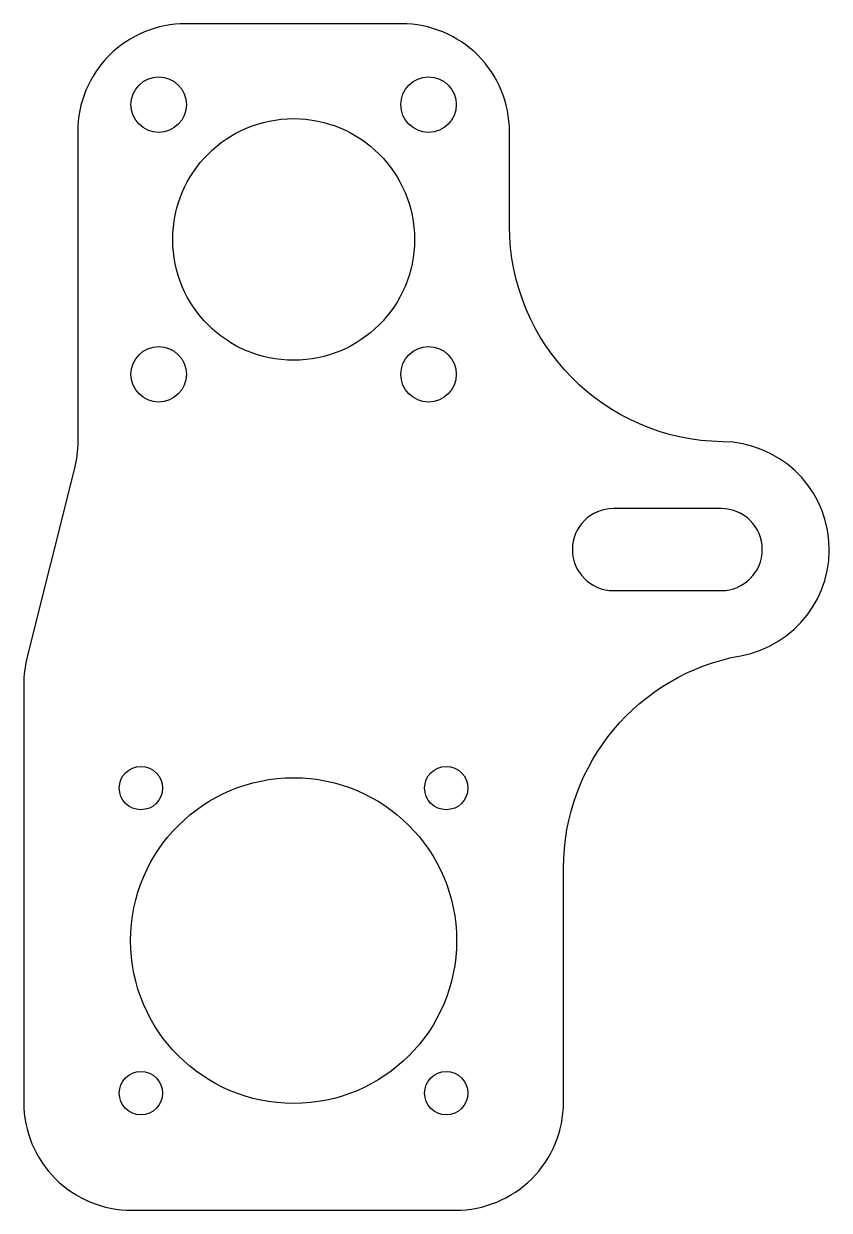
# Model space of a CAD drawing. Header units: inches. Extents: x -1.25 to 2.48, y -4.5 to 1.
import ezdxf

# ---------------------------------------------------------------- set-up
doc = ezdxf.new("R2010")
doc.units = ezdxf.units.IN
doc.layers.get('0').update_dxf_attribs({"linetype": 'CONTINUOUS'})

msp = doc.modelspace()

# ---------------------------------------------------------------- linework, layer by layer
for points in [[(2.0707, -1.9294, 0.907885), (1.9873, -0.9375, -0.410508), (1, 0.0624), (1, 0.5, 0.414214), (0.5, 1), (-0.5, 1, 0.414214), (-1, 0.5), (-1, -0.9384, -0.061321), (-1.0149, -1.0597), (-1.2351, -1.9403, 0.061321), (-1.25, -2.0616), (-1.25, -4, 0.414214), (-0.75, -4.5), (0.75, -4.5, 0.414214), (1.25, -4), (1.25, -2.9132, -0.362336)], [(1.481, -1.2475, 1), (1.481, -1.6275), (1.981, -1.6275, 1), (1.981, -1.2475)]]:
    msp.add_lwpolyline(points, format="xyb", close=True)
for centre, radius in [((-0.625, 0.625), 0.1285), ((0.625, 0.625), 0.1285), ((0, 0), 0.56), ((-0.625, -0.625), 0.1285), ((0.625, -0.625), 0.1285), ((-0.7071, -2.5429), 0.1005), ((0.7071, -2.5429), 0.1005), ((0, -3.25), 0.755), ((-0.7071, -3.9571), 0.1005), ((0.7071, -3.9571), 0.1005)]:
    msp.add_circle(centre, radius)

doc.saveas('drawing.dxf')
